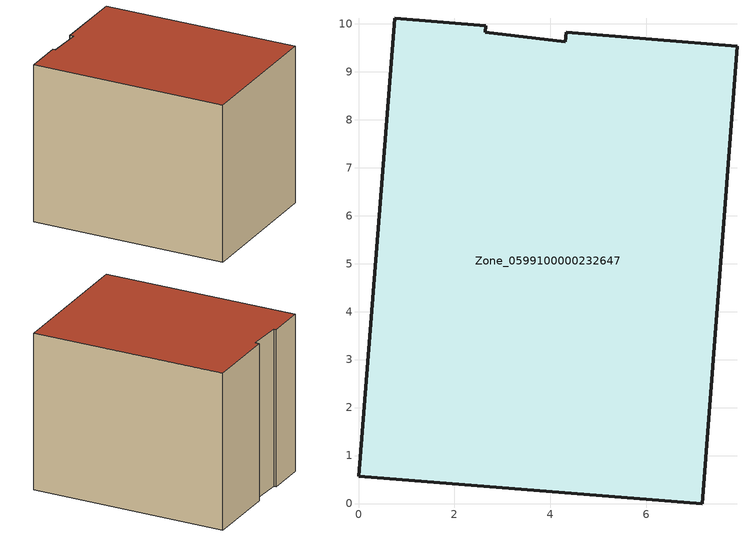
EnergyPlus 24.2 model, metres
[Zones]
Zone_0599100000232647
 floor ground (C_G): 0,0.57 0.76,10.11 2.65,9.96 2.64,9.82 4.31,9.63 4.33,9.82 7.89,9.53 7.16,0 z0
 wall outside (C_F): 0.76,10.11 0,0.57 7.16,0 7.89,9.53 4.33,9.82 4.31,9.63 2.64,9.82 2.65,9.96 0.76,10.11 z0:7.77
 roof outside (C_R): 4.31,9.63 2.64,9.82 2.65,9.96 0.76,10.11 0,0.57 7.16,0 7.89,9.53 4.33,9.82 z7.77
[BUILDING]
Pand.0599100000232647: North Axis=0; Terrain=City; Loads Convergence Tolerance Value=0.04; Temperature Convergence Tolerance Value=0.4; Solar Distribution=FullExterior; Maximum Number of Warmup Days=25; Minimum Number of Warmup Days=1
[Site:Location]
Rotterdam.The.Hague.AP_ZH_NLD Design_Conditions: Latitude=51.96; Longitude=4.45; Time Zone=1; Elevation=-4.5
[SITE:GROUNDTEMPERATURE:BUILDINGSURFACE]
18, 18, 18, 18, 18, 18, 18, 18, 18, 18, 18, 18
[MATERIAL] Thermal Absorptance=0.9; Solar Absorptance=0.7; Visible Absorptance=0.7
Name | Roughness | Thickness | Conductivity | Density | Specific Heat
G.D.1975-1991 | MediumSmooth | 0.15 | 0.288461 | 540 | 1210
F.D.1975-1991 | Rough | 0.3 | 0.230769 | 1920 | 840
R.D.1975-1991 | MediumRough | 0.2 | 0.153846 | 1500 | 1000
[CONSTRUCTION]
C_G: G.D.1975-1991
C_F: F.D.1975-1991
C_R: R.D.1975-1991
[ZONE]
Zone_0599100000232647: Type=1; Multiplier=1; Ceiling Height=Autocalculate; Volume=Autocalculate; Floor Area=autocalculate; Part of Total Floor Area=Yes
[ZONEINFILTRATION:DESIGNFLOWRATE]
Infil_Zone_0599100000232647: Zone or ZoneList or Space or SpaceList=Zone_0599100000232647; Schedule=AlwaysOn; Design Flow Rate Calculation Method=Flow/Area; Flow Rate per Floor Area=0.0042; Constant Term Coefficient=1; Temperature Term Coefficient=0; Velocity Term Coefficient=0; Velocity Squared Term Coefficient=0
[HVACTEMPLATE:ZONE:IDEALLOADSAIRSYSTEM]
Zone_0599100000232647: Maximum Heating Supply Air Temperature=50; Minimum Cooling Supply Air Temperature=13; Maximum Heating Supply Air Humidity Ratio=0.0156; Minimum Cooling Supply Air Humidity Ratio=0.0077; Heating Limit=NoLimit; Cooling Limit=NoLimit; Dehumidification Control Type=ConstantSensibleHeatRatio; Cooling Sensible Heat Ratio=0.7; Dehumidification Setpoint=60; Humidification Control Type=None; Humidification Setpoint=30; Outdoor Air Method=None; Outdoor Air Flow Rate per Person=0.00944; Outdoor Air Flow Rate per Zone Floor Area=0; Outdoor Air Flow Rate per Zone=0; Demand Controlled Ventilation Type=None; Outdoor Air Economizer Type=NoEconomizer; Heat Recovery Type=None; Sensible Heat Recovery Effectiveness=0.7; Latent Heat Recovery Effectiveness=0.65
[ZONECONTROL:THERMOSTAT]
ThermostatControl_Zone_0599100000232647: Zone or ZoneList=Zone_0599100000232647; Control Type Schedule=DualSetpointControlType; Control 1=Thermostat_Zone_0599100000232647; Temperature Difference Between Cutout And Setpoint=0
[THERMOSTATSETPOINT:DUALSETPOINT]
Thermostat_Zone_0599100000232647: Heating Setpoint Temperature Schedule=HeatingSetpoint_Zone_0599100000232647; Cooling Setpoint Temperature Schedule=CoolingSetpoint_Zone_0599100000232647
[SCHEDULE:COMPACT]
HeatingSetpoint_Zone_0599100000232647: Through: 12/31, For: AllDays, Until: 24:00, 21
CoolingSetpoint_Zone_0599100000232647: Through: 12/31, For: AllDays, Until: 24:00, 24
DualSetpointControlType: Through: 12/31, For: AllDays, Until: 24:00, 4
AlwaysOn: Through: 12/31, For: AllDays, Until: 24:00, 1
